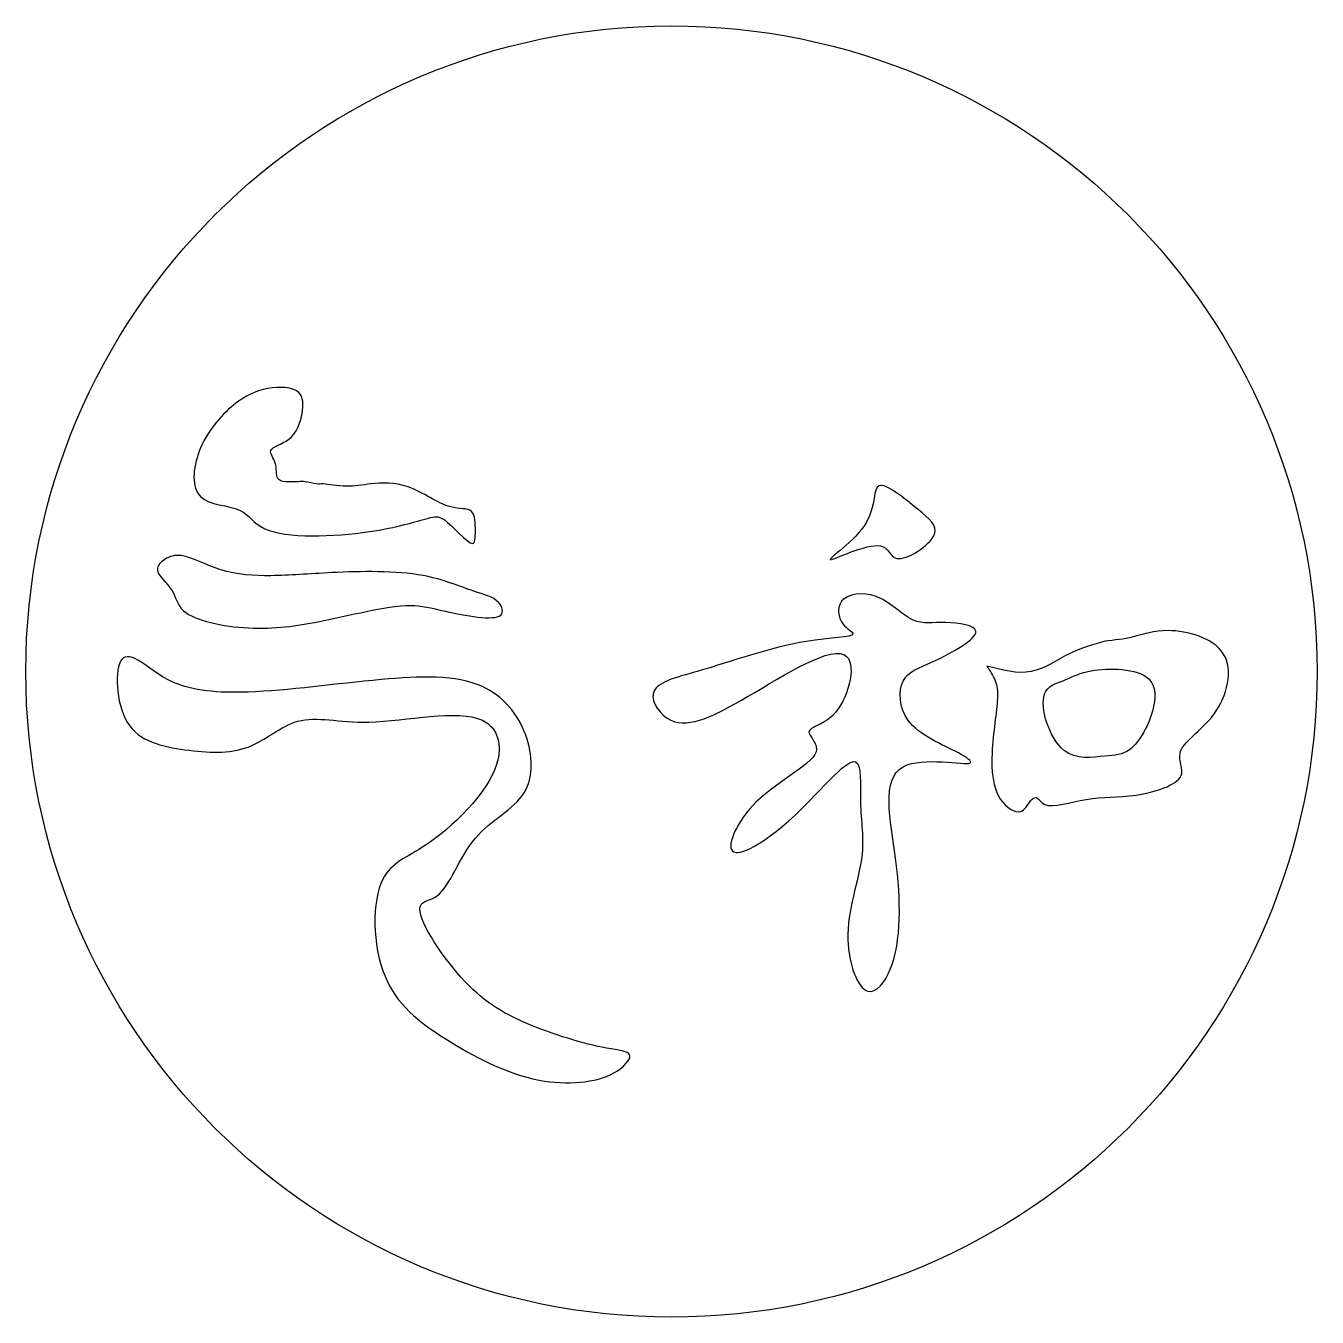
# Model space of a CAD drawing. Extents: x 428.7 to 525.6, y -297.5 to -200.6.
import ezdxf

# ---------------------------------------------------------------- set-up
doc = ezdxf.new("R2010")
doc.units = 0
doc.layers.add('MODELSKETCH_VISIBLE', color=7, linetype='CONTINUOUS')

msp = doc.modelspace()

# ---------------------------------------------------------------- linework, layer by layer
at = {"layer": 'MODELSKETCH_VISIBLE'}
msp.add_circle((477.157, -249.025), 48.469, dxfattribs=at)
for points, knots in [([(441.702, -232.492), (442.249, -231.055), (444.108, -228.845), (446.624, -227.604), (449.517, -227.679), (449.553, -229.715), (448.779, -231.791), (446.609, -232.258), (447.626, -233.349), (447.381, -234.615), (448.212, -234.826), (449.167, -234.787), (449.634, -234.734), (450.534, -235.003), (451.004, -234.888), (452.86, -235.238), (454.593, -234.881), (457.518, -234.781), (460.343, -237.009), (462.452, -236.624), (462.43, -238.421), (462.433, -240.174), (460.07, -237.225), (458.797, -237.521), (454.518, -238.835), (446.284, -239.105), (445.125, -236.496), (441.004, -236.593), (441.216, -233.768), (441.702, -232.492)], [0, 0, 0, 0, 0.054657, 0.099089, 0.139076, 0.172237, 0.211257, 0.244358, 0.270759, 0.298721, 0.320344, 0.345999, 0.364666, 0.388999, 0.407666, 0.442389, 0.478208, 0.522274, 0.571677, 0.60497, 0.637552, 0.662808, 0.706644, 0.735221, 0.791232, 0.864869, 0.905274, 0.951423, 1, 1, 1, 1]), ([(489.071, -240.633), (488.86, -240.598), (492.79, -238.098), (492.014, -233.837), (495.712, -236.932), (497.968, -238.672), (493.643, -241.459), (493.392, -238.6), (489.281, -240.668), (489.071, -240.633)], [0, 0, 0, 0, 0.164122, 0.304801, 0.45798, 0.582016, 0.733445, 0.836317, 1, 1, 1, 1]), ([(440.358, -240.326), (441.143, -240.438), (443.391, -241.698), (447.197, -241.931), (451.65, -241.54), (458.5, -241.41), (462.113, -243.028), (464.243, -243.51), (464.881, -245.453), (459.851, -244.486), (457.691, -243.862), (454.121, -244.501), (450.548, -245.383), (445.647, -246.095), (440.098, -244.966), (439.932, -242.868), (438.133, -241.451), (439.145, -240.492), (439.86, -240.256), (440.358, -240.326)], [0, 0, 0, 0, 0.059883, 0.125448, 0.197774, 0.285962, 0.353291, 0.401337, 0.434479, 0.50322, 0.558331, 0.619925, 0.685016, 0.762137, 0.837848, 0.883148, 0.928985, 0.962084, 1, 1, 1, 1]), ([(475.795, -250.636), (476.006, -249.815), (479.65, -249.02), (486.45, -246.509), (491.665, -246.46), (489.717, -245.555), (489.459, -243.304), (492.803, -242.87), (495.193, -245.665), (497.462, -245.182), (501.554, -245.788), (496.598, -248.503), (494.098, -249.28), (494.339, -253.313), (498.383, -254.831), (500.75, -256.456), (492.233, -254.523), (494.4, -263.441), (494.41, -270.966), (491.631, -274.203), (489.626, -268.712), (491.923, -262.959), (491.16, -259.315), (491.653, -253.695), (486.377, -260.595), (480.442, -263.988), (483.029, -258.057), (489.323, -255.356), (486.704, -253.237), (489.922, -252.981), (491.981, -245.192), (482.607, -251.25), (477.303, -253.904), (475.621, -251.31), (475.795, -250.636)], [0, 0, 0, 0, 0.030577, 0.077117, 0.107114, 0.123586, 0.144374, 0.169971, 0.199157, 0.224175, 0.248669, 0.280274, 0.306492, 0.334026, 0.367855, 0.385118, 0.420985, 0.462889, 0.508844, 0.533559, 0.56604, 0.606093, 0.638574, 0.666378, 0.707609, 0.742597, 0.774854, 0.813978, 0.833086, 0.856593, 0.890614, 0.935848, 0.974876, 1, 1, 1, 1]), ([(500.83, -248.617), (501.075, -248.987), (501.568, -249.733), (501.724, -251.117), (501.045, -255.129), (501.336, -258.643), (503.46, -259.985), (504.024, -258.712), (504.666, -258.317), (505.125, -259.513), (508.573, -258.308), (511.716, -258.621), (516.227, -257.226), (514.586, -254.831), (518.469, -252.644), (519.8, -247.01), (514.357, -245.564), (511.9, -246.512), (510.407, -246.675), (509.704, -246.751)], [0, 0, 0, 0, 0.042752, 0.086155, 0.162741, 0.234327, 0.284517, 0.324077, 0.351671, 0.385218, 0.452025, 0.525581, 0.598115, 0.646931, 0.721429, 0.802657, 0.882692, 0.944845, 1, 1, 1, 1]), ([(509.704, -246.751), (508.801, -247.007), (506.95, -247.53), (504.223, -249.52), (501.973, -248.921), (500.83, -248.617)], [0, 0, 0, 0, 0.31925, 0.654157, 1, 1, 1, 1]), ([(437.105, -248.179), (437.865, -248.608), (439.799, -250.367), (445.645, -250.86), (455.176, -249.479), (463.155, -249.178), (466.696, -253.522), (466.88, -258.743), (461.895, -260.859), (460.172, -266.291), (457.182, -266.201), (461.467, -272.853), (465.895, -275.545), (471.855, -277.384), (474.641, -277.554), (472.656, -279.794), (466.844, -280.333), (460.027, -276.735), (454.739, -272.678), (454.616, -263.804), (458.854, -262.54), (465.03, -256.557), (463.577, -251.196), (454.244, -253.52), (449.086, -251.909), (445.501, -255.329), (440.669, -255.02), (435.479, -253.963), (435.306, -247.492), (436.634, -247.914), (437.105, -248.179)], [0, 0, 0, 0, 0.028456, 0.066603, 0.117477, 0.161784, 0.197338, 0.23074, 0.266607, 0.303204, 0.322852, 0.362642, 0.402044, 0.442277, 0.463891, 0.485386, 0.52346, 0.568081, 0.609155, 0.652402, 0.684829, 0.730444, 0.760453, 0.807349, 0.844422, 0.877336, 0.912276, 0.94744, 0.982402, 1, 1, 1, 1]), ([(505.16, -250.712), (504.795, -251.739), (506.101, -255.964), (509.719, -255.296), (511.758, -255.321), (513.643, -251.859), (513.395, -248.715), (508.223, -248.772), (506.705, -249.772), (505.385, -250.079), (505.16, -250.712)], [0, 0, 0, 0, 0.156525, 0.286919, 0.388739, 0.529055, 0.644522, 0.799202, 0.903506, 1, 1, 1, 1])]:
    msp.add_open_spline(points, degree=3, knots=knots, dxfattribs=at)

doc.saveas('drawing.dxf')
